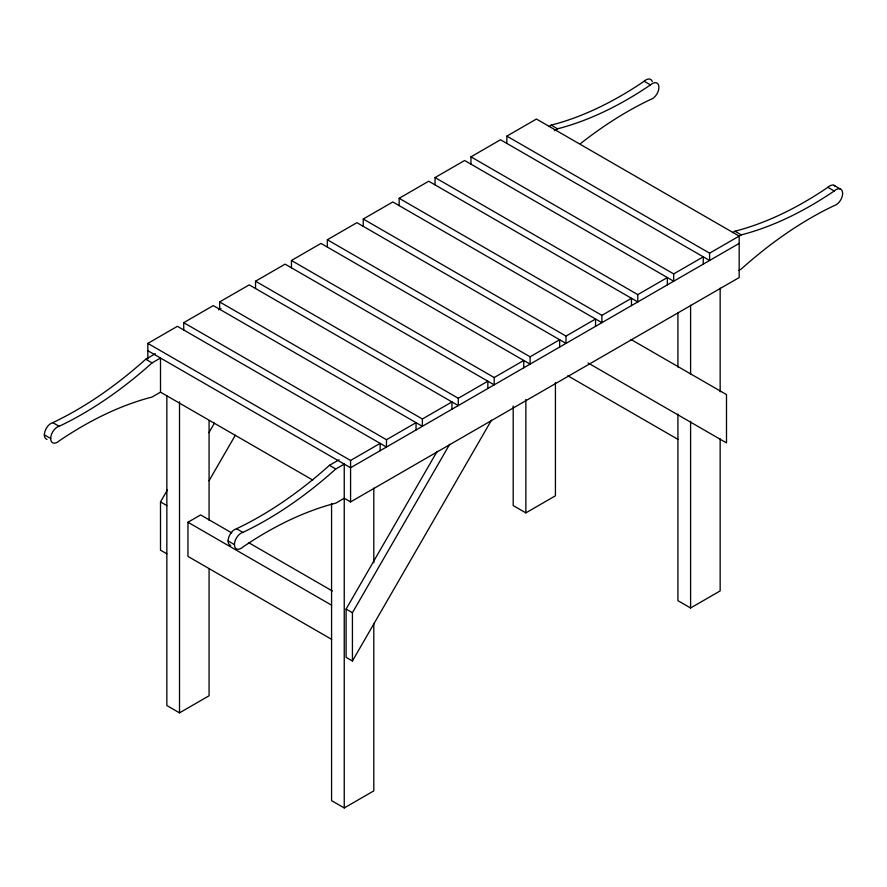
<?xml version="1.0" encoding="UTF-8"?>
<svg xmlns="http://www.w3.org/2000/svg" width="887" height="887" viewBox="0 0 887 887"><rect width="100%" height="100%" fill="white"/><g stroke="black" fill="none" stroke-linecap="round" stroke-linejoin="round"><path stroke-width="1.33" d="M166.845 553.843L160.503 550.184L160.503 501.909L167.399 489.968M208.911 432.701L214.421 423.154M209.033 480.765L235.321 435.24M491.465 420.183L352.427 660.992L346.096 657.345L346.096 609.059L437.125 451.394M352.427 660.992L352.427 612.717L449.665 444.298M147.83 358.902L147.83 343.391L177.4 326.327L386.477 447.037L386.477 439.719L183.731 322.668L183.731 329.986M183.731 322.668L213.301 305.594L422.378 426.303L422.378 418.997L219.643 301.935L219.643 309.253M219.643 301.935L249.203 284.871L458.28 405.581L458.28 398.263L255.545 281.212L255.545 288.53M255.545 281.212L285.104 264.138L494.181 384.847L494.181 377.54L291.446 260.479L291.446 267.796M291.446 260.479L321.005 243.415L530.093 364.125L530.093 356.807L327.347 239.756L327.347 247.074M327.347 239.756L356.907 222.681L565.995 343.391L565.995 336.084L363.249 219.022L363.249 226.34M363.249 219.022L392.819 201.959L601.896 322.668L601.896 315.351L399.15 198.3L399.15 205.618M399.15 198.3L428.72 181.225L637.797 301.935L637.797 294.628L435.051 177.566L435.051 184.884M435.051 177.566L464.622 160.503L673.699 281.212L673.699 273.895L470.953 156.844L470.953 164.162M470.953 156.844L500.523 139.769L709.6 260.479L709.6 253.172L506.854 136.11L506.854 143.428M506.854 136.11L536.424 119.046L739.17 236.097L739.17 277.553L350.576 501.909L344.245 498.25M218.59 309.862L220.996 308.476M46.989 439.42A9.336 5.389 -60 0 1 45.049 431.038A9.336 5.389 -60 0 1 52.799 422.655A368.848 212.958 -60 0 0 145.723 359.246L155.314 353.702M548.809 126.531L551.204 125.145A368.848 212.958 -60 0 0 644.128 81.249A9.336 5.389 -60 0 1 652.267 81.549M44.35 434.841L50.681 438.5A9.336 5.389 -60 0 1 59.13 426.303A368.848 212.958 -60 0 0 152.054 362.905L160.503 358.026L160.503 392.165L312.734 480.055M554.375 130.633L557.546 128.803A368.848 212.958 -60 0 0 650.47 84.908A9.336 5.389 -60 0 1 658.919 87.347A9.336 5.389 -60 0 1 650.47 99.532A368.848 212.958 -60 0 0 580.397 143.694M160.503 392.165L152.054 397.043A368.848 212.958 -60 0 0 59.13 440.939A9.336 5.389 -60 0 1 50.681 438.5M331.638 639.35L187.955 556.404L187.955 522.255L200.628 514.937L231.762 532.91M230.731 545.494A9.336 5.389 -60 0 1 228.779 537.112A9.336 5.389 -60 0 1 236.53 528.73A368.848 212.958 -60 0 0 329.454 465.32L339.056 459.788M732.54 232.605L734.946 231.219A368.848 212.958 -60 0 0 827.87 187.323A9.336 5.389 -60 0 1 835.088 186.048M228.081 540.926L234.423 544.585A9.336 5.389 -60 0 1 242.872 532.388A368.848 212.958 -60 0 0 335.796 468.979L344.189 464.134M147.83 343.391L350.576 460.453L380.146 443.378L380.146 450.696M386.477 439.719L416.047 422.655L416.047 429.962M422.378 418.997L451.949 401.922L451.949 409.24M458.28 398.263L487.85 381.199L487.85 388.506M494.181 377.54L523.751 360.466L523.751 367.783M530.093 356.807L559.653 339.743L559.653 347.05M565.995 336.084L595.554 319.01L595.554 326.327M601.896 315.351L631.455 298.287L631.455 305.594M637.797 294.628L667.357 277.553L667.357 284.871M673.699 273.895L703.269 256.831L703.269 264.138M709.6 253.172L741.277 234.878A368.848 212.958 -60 0 0 834.201 190.982A9.336 5.389 -60 0 1 842.65 193.421A9.336 5.389 -60 0 1 834.201 205.618A368.848 212.958 -60 0 0 741.277 269.016L738.882 270.402M739.17 243.415L350.576 467.759L147.83 350.709M344.189 498.272L335.796 503.129A368.848 212.958 -60 0 0 242.872 547.024A9.336 5.389 -60 0 1 234.423 544.585M166.845 395.846L166.845 705.531L179.507 712.849L209.077 695.774L209.077 568.589M513.196 406.024L513.196 505.568L525.869 512.886L555.428 495.811L555.428 382.441M331.572 503.395L331.572 800.639L344.245 807.957L373.804 790.882L373.804 623.594M677.923 414.029L677.923 600.676L690.596 607.983L720.155 590.919L720.155 438.843M833.669 185.195L840.011 188.853M644.128 81.249L650.47 84.908M827.87 187.323L834.201 190.982M551.204 125.145L557.546 128.803M734.946 231.219L741.277 234.878M631.089 339.521L726.497 394.604L726.497 442.89L588.081 362.971M567.835 375.789L677.99 439.387M145.723 359.246L152.054 362.905M329.454 465.32L335.796 468.979M52.799 422.655L59.13 426.303M236.53 528.73L242.872 532.388M248.526 542.589L332.337 590.975M160.503 501.909L166.845 505.568M346.096 609.059L352.427 612.717M187.955 522.255L331.638 605.211M720.155 288.142L720.155 391.832M690.596 305.217L690.596 374.336M690.596 421.347L690.596 607.983M677.923 313.111L677.923 367.03M525.869 399.516L525.869 512.886M373.804 488.105L373.804 562.768M350.576 460.453L350.576 501.909M344.245 464.112L344.245 807.957M209.077 420.66L209.077 520.192M179.507 401.778L179.507 712.849"/></g></svg>
